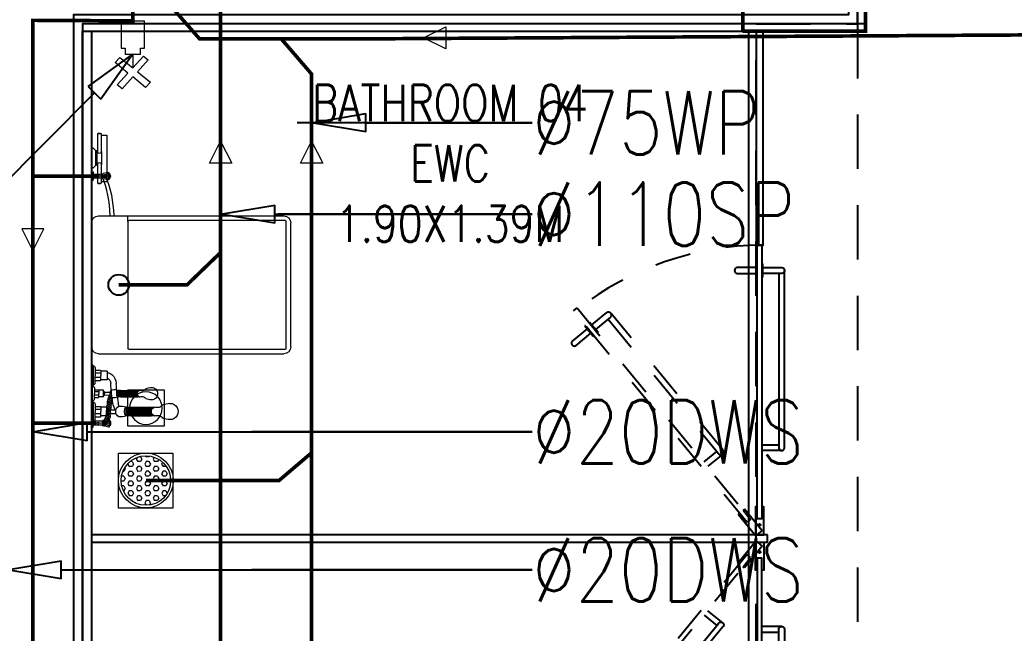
# Model space of a CAD drawing. Header units: metres. Extents: x 42 to 199, y -121 to 268.
# Drawn here: x 94.133 to 96.879, y 43.131 to 44.823 of the extents above; entities that cross this region are included whole.
import ezdxf
from ezdxf import colors
from ezdxf.entities.mleader import LeaderData, LeaderLine
from ezdxf.math import Vec2, Vec3

# ---------------------------------------------------------------- set-up
doc = ezdxf.new("R2010")
doc.units = ezdxf.units.M
doc.header["$LTSCALE"] = 0.3
for name, pattern in [('ACAD_ISO04W100', [30, 24, -3, 0, -3]), ('CONTINOUS', [0]), ('DASHED', [0.75, 0.5, -0.25]), ('HIDDEN', [0.375, 0.25, -0.125])]:
    doc.linetypes.add(name, pattern=pattern)
doc.layers.get('0').update_dxf_attribs({"color": 8})
for name, color, linetype in [('A-Anno-Area', 8, 'Continuous'), ('A-Cols', 8, 'Continuous'), ('A-ELEVATION 3', 8, 'Continuous'), ('A-ELEVATION 4', 8, 'Continuous'), ('A-flooring', 8, 'Continuous'), ('A-Glass', 8, 'Continuous'), ('A-Hidden-Above', 8, 'HIDDEN'), ('A-TEXT ARCHITECURAL', 8, 'Continuous'), ('A-Wall-Full', 8, 'Continuous'), ('A-Wall-Plst', 8, 'Continuous')]:
    doc.layers.add(name, color=color, linetype=linetype)
for name, color, linetype, lineweight in [('A-Plumbing Fixtures', 8, 'Continuous', 0), ('AGI-FT', 4, 'Continuous', 0), ('AGI-PHE-BV', 4, 'Continuous', 0), ('AGI-PHE-EQT', 5, 'Continuous', 0), ('AGI-PHE-SWP', 6, 'Continuous', 0), ('AGI-PHE-WP', 5, 'ACAD_ISO04W100', 0), ('AGI-PL-PLUMBING EQUPMENT', 4, 'Continuous', 0), ('DA HOUSE ARCH LAYOUT', 8, 'Continuous', 9), ('NEW', 7, 'Continuous', 0), ('PH304.3', 7, 'Continuous', 0), ('PHE - DWS', 3, 'DASHED', 0), ('PHE CLAMP', 7, 'Continuous', 0), ('PHE sanfix', 4, 'Continuous', 0)]:
    doc.layers.add(name, color=color, linetype=linetype, lineweight=lineweight)
doc.styles.add('ROMANS', font='romans.shx', dxfattribs={"width": 0.8, "height": 0.5})
doc.styles.add('T225', font='romans.shx', dxfattribs={"width": 0.8, "height": 0.25})

# ---------------------------------------------------------------- blocks, each defined once
blk = doc.blocks.new('zw$81B5-flat-1-flat-1-flat-1-flat-1-flat-1-flat-1-flat-1')
at = {"color": 4}
for p, q in [((-0.543, -0.0173), (-0.2005, -0.0173)), ((-0.5618, -0.5486), (-0.5618, -0.0361)), ((-0.5493, -0.4648), (-0.5493, -0.0323)), ((-0.5468, -0.0298), (-0.1968, -0.0298)), ((-0.1943, -0.0323), (-0.1943, -0.4648)), ((-0.1818, -0.0361), (-0.1818, -0.5486)), ((-0.7329, -0.459), (-0.7329, -0.4021)), ((-0.7327, -0.4595), (-0.7327, -0.4024)), ((-0.7322, -0.4604), (-0.7322, -0.403)), ((-0.7314, -0.4615), (-0.7314, -0.4038)), ((-0.7303, -0.4629), (-0.7303, -0.4048)), ((-0.7289, -0.4641), (-0.7289, -0.4057)), ((-0.7272, -0.4651), (-0.7272, -0.4066)), ((-0.7254, -0.4659), (-0.7254, -0.4072)), ((-0.7235, -0.4664), (-0.7235, -0.4077)), ((-0.7215, -0.4666), (-0.7215, -0.4078)), ((-0.7195, -0.4664), (-0.7195, -0.4077)), ((-0.7175, -0.466), (-0.7175, -0.4073)), ((-0.7156, -0.4652), (-0.7156, -0.4067)), ((-0.7139, -0.4642), (-0.7139, -0.4058)), ((-0.7125, -0.4629), (-0.7125, -0.4048)), ((-0.7113, -0.4615), (-0.7113, -0.4038)), ((-0.7103, -0.4601), (-0.7103, -0.4028)), ((-0.7098, -0.459), (-0.7098, -0.4021)), ((-0.7329, -0.4664), (-0.7329, -0.4722)), ((-0.7098, -0.4664), (-0.7098, -0.4722)), ((-0.1968, -0.4673), (-0.5468, -0.4673)), ((-0.1968, -0.4673), (-0.1818, -0.4673)), ((-0.7268, -0.5219), (-0.7268, -0.4997)), ((-0.7166, -0.5219), (-0.7166, -0.4999)), ((-0.7358, -0.5572), (-0.7358, -0.5426)), ((-0.7098, -0.5246), (-0.7336, -0.5246)), ((-0.7336, -0.5246), (-0.7336, -0.5415)), ((-0.7336, -0.5415), (-0.7217, -0.5415)), ((-0.7277, -0.5415), (-0.7277, -0.5572)), ((-0.7098, -0.5415), (-0.7217, -0.5415)), ((-0.7158, -0.5415), (-0.7158, -0.5572)), ((-0.7098, -0.5246), (-0.7098, -0.5415)), ((-0.7076, -0.5572), (-0.7076, -0.5426)), ((-0.6358, -0.5572), (-0.6358, -0.5426)), ((-0.6098, -0.5246), (-0.6336, -0.5246)), ((-0.6336, -0.5246), (-0.6336, -0.5415)), ((-0.6336, -0.5415), (-0.6217, -0.5415)), ((-0.6277, -0.5415), (-0.6277, -0.5572)), ((-0.6098, -0.5415), (-0.6217, -0.5415)), ((-0.6158, -0.5415), (-0.6158, -0.5572)), ((-0.6098, -0.5246), (-0.6098, -0.5415)), ((-0.6076, -0.5572), (-0.6076, -0.5426)), ((-0.091, -0.5509), (-0.091, -0.5409)), ((-0.0358, -0.5409), (-0.091, -0.5409)), ((0.0415, -0.5256), (-0.0866, -0.5255)), ((-0.0865, -0.5409), (-0.0865, -0.5255)), ((-0.0037, -0.5398), (-0.0397, -0.5398)), ((0.046, -0.5409), (-0.0077, -0.5409)), ((0.0415, -0.5256), (0.0005, -0.5256)), ((0.0415, -0.5409), (0.0415, -0.5255)), ((0.046, -0.5509), (0.046, -0.5409)), ((-0.7513, -0.5673), (-0.7513, -0.5646)), ((-0.7513, -0.5673), (-0.6923, -0.5673)), ((-0.6945, -0.5634), (-0.7491, -0.5634)), ((-0.7433, -0.5572), (-0.7218, -0.5572)), ((-0.7003, -0.5572), (-0.7218, -0.5572)), ((-0.6923, -0.5673), (-0.6923, -0.5646)), ((-0.6513, -0.5673), (-0.6513, -0.5646)), ((-0.6513, -0.5673), (-0.5923, -0.5673)), ((-0.5945, -0.5634), (-0.6491, -0.5634)), ((-0.6433, -0.5572), (-0.6218, -0.5572)), ((-0.6003, -0.5572), (-0.6218, -0.5572)), ((-0.5923, -0.5673), (-0.5923, -0.5646)), ((-0.2005, -0.5673), (-0.543, -0.5673)), ((-0.0358, -0.5509), (-0.091, -0.5509)), ((-0.0492, -0.5633), (-0.0492, -0.5673)), ((0.0058, -0.5673), (-0.0492, -0.5673)), ((0.0003, -0.5568), (-0.0437, -0.5568)), ((-0.0017, -0.5528), (-0.0417, -0.5528)), ((-0.0417, -0.5528), (-0.0417, -0.5568)), ((0.046, -0.5509), (-0.0077, -0.5509)), ((-0.0017, -0.5528), (-0.0017, -0.5568)), ((0.0058, -0.5633), (0.0058, -0.5673))]:
    blk.add_line(p, q, dxfattribs=at)
blk.add_lwpolyline([(-0.6618, -0.4673), (-0.6618, -0.3673), (-0.7618, -0.3673), (-0.7618, -0.4673)], close=True, dxfattribs=at)
for points in [[(-0.091, -0.5489), (-0.092, -0.5489), (-0.092, -0.5429), (-0.091, -0.5429)], [(0.046, -0.5489), (0.047, -0.5489), (0.047, -0.5429), (0.046, -0.5429)]]:
    blk.add_lwpolyline(points, dxfattribs=at)
blk.add_circle((-0.7118, -0.4173), 0.045, dxfattribs=at)
for centre, radius, start, end in [((-0.543, -0.0361), 0.0188, 90, 180), ((-0.2005, -0.0361), 0.0188, 0, 90), ((-0.5468, -0.0323), 0.0025, 90, 180), ((-0.1968, -0.0323), 0.0025, 0, 90), ((-0.7213, -0.3507), 0.0225, 359.1351, 180.8649), ((-0.7011, -0.352), 0.0427, 178.7483, 206.4876), ((-0.7414, -0.352), 0.0427, 333.5124, 1.2517), ((-0.7485, -0.3854), 0.017, 16.288, 57.3519), ((-0.7791, -0.3852), 0.0471, 348.3571, 5.6253), ((-0.6636, -0.3852), 0.0471, 174.3747, 191.6429), ((-0.6942, -0.3854), 0.017, 122.6481, 163.712), ((-0.7308, -0.3984), 0.0028, 137.3065, 222.6935), ((-0.7317, -0.3956), 0.0015, 143.1441, 216.8559), ((-0.7317, -0.4012), 0.0015, 143.1441, 216.8559), ((-0.7213, -0.3897), 0.0126, 203.4368, 336.5632), ((-0.7213, -0.3908), 0.0129, 206.3551, 333.6449), ((-0.7213, -0.3928), 0.0138, 213.1371, 326.8629), ((-0.7213, -0.3932), 0.0146, 217.5398, 322.4602), ((-0.711, -0.3956), 0.0015, 323.1441, 36.8559), ((-0.7118, -0.3984), 0.0028, 317.3065, 42.6935), ((-0.711, -0.4012), 0.0015, 323.1441, 36.8559), ((-0.7308, -0.4627), 0.0028, 137.3065, 222.6935), ((-0.7317, -0.4599), 0.0015, 143.1441, 216.8559), ((-0.7317, -0.4655), 0.0015, 143.1441, 216.8559), ((-0.7213, -0.454), 0.0126, 203.4368, 336.5632), ((-0.7213, -0.455), 0.0129, 206.3551, 333.6449), ((-0.7213, -0.457), 0.0138, 213.1371, 326.8629), ((-0.7213, -0.4575), 0.0146, 217.5398, 322.4602), ((-0.711, -0.4599), 0.0015, 323.1441, 36.8559), ((-0.7118, -0.4627), 0.0028, 317.3065, 42.6935), ((-0.711, -0.4655), 0.0015, 323.1441, 36.8559), ((-0.5468, -0.4648), 0.0025, 180, 270), ((-0.1968, -0.4648), 0.0025, 270, 0), ((-0.7056, -0.4862), 0.0307, 152.7727, 191.5996), ((-0.7213, -0.4839), 0.0167, 210.5106, 329.4894), ((-0.7213, -0.4589), 0.0176, 229.0147, 310.9853), ((-0.7369, -0.4862), 0.0307, 348.4004, 27.2273), ((-0.6949, -0.4669), 0.0268, 244.0824, 263.2266), ((-0.5028, 0.9912), 1.4974, 262.5073, 264.5933), ((-0.7217, -0.5305), 0.01, 35.7762, 144.2238), ((-0.6932, -0.4637), 0.0448, 238.5932, 263.7686), ((-0.6006, 0.1115), 0.6274, 261.0603, 266.0403), ((-0.6441, -0.5317), 0.0321, 39.6697, 89.6336), ((-0.6437, -0.5296), 0.0153, 19.0504, 90.6085), ((-0.6386, -0.5265), 0.0245, 4.3011, 38.585), ((-0.732, -0.5471), 0.00586, 105.9076, 129.9207), ((-0.7114, -0.5471), 0.00586, 50.0793, 74.0924), ((-0.632, -0.5471), 0.00586, 105.9076, 129.9207), ((-0.6114, -0.5471), 0.00586, 50.0793, 74.0924), ((-0.543, -0.5486), 0.0188, 180, 270), ((-0.2005, -0.5486), 0.0188, 270, 0), ((-0.0447, -0.5457), 0.00768, 39.5857, 50.1197), ((-0.0442, -0.5459), 0.00975, 329.1554, 30.8446), ((0.0007, -0.5459), 0.00975, 149.1554, 210.8446), ((0.0012, -0.5457), 0.00768, 129.8803, 141.0583), ((-0.7492, -0.5658), 0.00241, 88.0282, 152.0821), ((-0.7368, -0.5693), 0.0138, 118.3436, 154.2104), ((-0.7068, -0.5693), 0.0138, 25.7896, 61.6564), ((-0.6944, -0.5658), 0.00241, 27.9179, 91.9718), ((-0.6492, -0.5658), 0.00241, 88.0282, 152.0821), ((-0.6368, -0.5693), 0.0138, 118.3436, 154.2104), ((-0.6068, -0.5693), 0.0138, 25.7896, 61.6564), ((-0.5944, -0.5658), 0.00241, 27.9179, 91.9718), ((-0.0449, -0.564), 0.00443, 107.7746, 170.8611), ((-0.0475, -0.5562), 0.00383, 289.8198, 350.7712), ((-0.0447, -0.5457), 0.00768, 292.3879, 317.6995), ((0.0012, -0.5457), 0.00768, 222.3005, 247.6121), ((0.004, -0.5562), 0.00383, 189.2288, 250.1802), ((0.0014, -0.564), 0.00443, 9.1389, 72.2254)]:
    blk.add_arc(centre, radius, start, end, dxfattribs=at)
blk = doc.blocks.new('wfwfg-flat-3')
at = {"color": 0}
for p, q in [((-3486.1541, -600.8019), (-3486.1625, -600.8058)), ((-3486.1625, -600.8058), (-3486.1541, -600.8019)), ((-3486.1564, -600.8081), (-3486.1603, -600.7996)), ((-3486.1603, -600.7996), (-3486.1564, -600.8081))]:
    blk.add_line(p, q, dxfattribs=at)
blk.add_circle((-3486.1583, -600.8038), 0.00264, dxfattribs=at)
blk.add_circle((-3486.1583, -600.8038), 0.00264, dxfattribs=at)
at = {"layer": 'A-ELEVATION 4'}
for points in [[(-3485.9316, -601.4157), (-3486.1195, -601.0068, 1.093401), (-3486.1331, -601.0131), (-3485.9421, -601.4288)], [(-3486.0787, -600.9956), (-3486.1166, -601.013), (-3486.1195, -601.0068, 0.471424), (-3486.1304, -601.0028), (-3486.085, -600.982)], [(-3485.8731, -601.4053), (-3485.8276, -601.3844, 0.900722), (-3485.8339, -601.3708), (-3485.8793, -601.3917)], [(-3485.8874, -601.4119), (-3485.9328, -601.4328, -0.900722), (-3485.9391, -601.4191), (-3485.8936, -601.3982)]]:
    blk.add_lwpolyline(points, format="xyb", dxfattribs=at)
for points in [[(-3485.8815, -601.4198), (-3485.8833, -601.4207), (-3485.8977, -601.3894), (-3485.8959, -601.3886)], [(-3485.8708, -601.4149), (-3485.869, -601.4141), (-3485.8834, -601.3829), (-3485.8852, -601.3837)]]:
    blk.add_lwpolyline(points, dxfattribs=at)
at = {"layer": 'A-Glass'}
blk.add_lwpolyline([(-3486.1787, -600.785), (-3486.1484, -600.851), (-3486.1441, -600.849), (-3486.1571, -600.8207), (-3486.1462, -600.8157), (-3486.1332, -600.844), (-3486.1292, -600.8423), (-3486.1596, -600.7762), (-3486.1787, -600.785)], dxfattribs=at)
blk.add_lwpolyline([(-3485.8613, -601.4644), (-3486.1571, -600.8207), (-3486.1462, -600.8157), (-3485.8504, -601.4594)], close=True, dxfattribs=at)
at = {"layer": 'A-Hidden-Above'}
for points in [[(-3486.1708, -600.7927), (-3486.1054, -600.8245), (-3486.1034, -600.8203), (-3486.1313, -600.8067), (-3486.1262, -600.7961), (-3486.0982, -600.8097), (-3486.0961, -600.8056), (-3486.1615, -600.7738), (-3486.1707, -600.7927)], [(-3485.5383, -601.0952), (-3485.5392, -601.097), (-3485.5701, -601.0819), (-3485.5692, -601.0801)], [(-3485.5331, -601.0846), (-3485.5323, -601.0828), (-3485.5632, -601.0678), (-3485.5641, -601.0695)]]:
    blk.add_lwpolyline(points, dxfattribs=at)
blk.add_lwpolyline([(-3485.4943, -601.1166), (-3486.1313, -600.8067), (-3486.1262, -600.7961), (-3485.4892, -601.106)], close=True, dxfattribs=at)
for points in [[(-3485.9599, -600.8923), (-3485.9781, -600.9299), (-3485.9843, -600.9269, 0.471424), (-3485.9953, -600.9307), (-3485.9734, -600.8858)], [(-3485.5796, -601.1237), (-3485.9843, -600.9269, 1.093401), (-3485.9909, -600.9403), (-3485.5794, -601.1405)], [(-3485.541, -601.0785), (-3485.5191, -601.0336, 0.900722), (-3485.5326, -601.027), (-3485.5545, -601.072)], [(-3485.5479, -601.0927), (-3485.5697, -601.1377, -0.900722), (-3485.5832, -601.1311), (-3485.5614, -601.0862)]]:
    blk.add_lwpolyline(points, format="xyb", dxfattribs=at)
at = {"layer": 'A-Hidden-Above', "ltscale": 0.5, "transparency": 33554559}
blk.add_arc((-3486.2007, -600.7459), 0.7946, 295.2832, 332.3168, dxfattribs=at)
blk = doc.blocks.new('BEAM LAYOUTS AND DEPTS AS PER SITE')
at = {"layer": 'A-Hidden-Above', "color": 8, "ltscale": 2}
blk.add_lwpolyline([(96.1662, 44.812), (96.4462, 44.812), (96.4462, 42.562), (96.1662, 42.562)], close=True, dxfattribs=at)
blk = doc.blocks.new('DA HOUSE ARCH LAYOUT')
at = {"color": 8, "transparency": 33554687}
blk.add_wipeout([(-11.75, 107.63), (-11.75, 78.6832), (-4.6699, 77.9793), (-4.6699, 87.3699), (20.9401, 87.3699), (20.94, 97.27), (30.1376, 97.27), (30.1376, 95.8004), (30.1509, 95.6202), (30.2068, 95.3936), (30.2908, 95.2058), (30.4267, 95.0082), (30.5877, 94.8493), (30.7469, 94.7385), (30.9156, 94.6565), (31.1167, 94.5963), (31.3676, 94.5704), (31.6721, 94.6087), (31.9475, 94.7157), (32.1814, 94.8781), (32.441, 95.1999), (32.4934, 95.3049), (32.5584, 95.4923), (32.5869, 95.6387), (32.5967, 95.8477), (32.5782, 96.0181), (32.5404, 96.1711), (32.4781, 96.3293), (32.428, 96.4237), (32.3565, 96.5318), (32.2288, 96.6615), (32.1161, 96.7764), (31.9914, 96.8605), (31.8786, 96.9192), (31.3843, 97.0303), (31.3843, 97.1695), (32.0248, 97.1695), (32.0248, 106.3305), (12.6625, 106.33), (12.6624, 107.63)], dxfattribs=at).dxf.layer = 'A-ELEVATION 3'
at = {"layer": 'A-ELEVATION 3', "color": 8, "ltscale": 0.25}
blk.add_line((-1, 103.21), (-1, 105.42), dxfattribs=at)
at = {"layer": 'A-flooring', "color": 8}
for points in [[(-0.7, 106.19), (-0.68, 106.19), (-0.68, 105.44), (-0.7, 105.44)], [(-0.68, 105.44), (-2.84, 105.44), (-2.84, 105.42), (-0.68, 105.42)]]:
    blk.add_lwpolyline(points, close=True, dxfattribs=at)
at = {"layer": 'A-Glass', "color": 8}
for points in [[(-0.9802, 104.83), (-0.9603, 104.83), (-0.9603, 105.42), (-0.9802, 105.42)], [(-0.9488, 104.03), (-2.815, 104.0301), (-2.815, 104.0101), (-0.9488, 104.01)]]:
    blk.add_lwpolyline(points, close=True, dxfattribs=at)
at = {"layer": 'A-Plumbing Fixtures', "color": 8, "lineweight": 0, "xscale": -1, "rotation": 270}
blk.add_blockref('zw$81B5-flat-1-flat-1-flat-1-flat-1-flat-1-flat-1-flat-1', (-2.2476, 105.0918), dxfattribs=at)
at = {"layer": 'A-Plumbing Fixtures', "color": 8, "yscale": 1.066818829865207, "zscale": 1.066818829865207}
for p, xscale, rotation in [((-3647.8941, 1074.8619), 1.066818829865207, 155.3153570183682), ((-3647.8941, -866.8218), -1.066818829865207, 24.6846429816317)]:
    blk.add_blockref('wfwfg-flat-3', p, dxfattribs=dict(at, xscale=xscale, rotation=rotation))
at = {"layer": 'A-TEXT ARCHITECURAL', "color": 8, "insert": (-2.8338, 105.2718, -14.0561), "char_height": 0.1, "width": 2.017239, "attachment_point": 1, "style": 'ROMANS'}
blk.add_mtext('\\pxqc;BATHROOM 04\\PEWC\\P1.90X1.39M', dxfattribs=at)
at = {"layer": 'A-flooring', "color": 8}
blk.add_lwpolyline([(-2.84, 105.42), (-2.815, 105.42), (-2.815, 102.49), (-2.84, 102.49)], close=True, dxfattribs=at)
at = {"layer": 'A-Wall-Full', "color": 8, "transparency": 33554687}
blk.add_lwpolyline([(-3.395, 106.3051), (-2.865, 106.3051), (-2.865, 105.695), (-0.955, 105.695), (-0.955, 106.3051), (-0.725, 106.305), (-0.7249, 105.465), (-2.865, 105.465), (-2.865, 105.065), (-2.865, 102.465), (-2.56, 102.465), (-2.56, 102.34), (-2.02, 102.34), (-2.02, 102.465), (-0.955, 102.465), (-0.955, 103.165), (-0.725, 103.165), (-0.725, 102.465), (1.555, 102.465)], dxfattribs=at)
at = {"layer": 'A-Wall-Plst', "color": 8}
blk.add_lwpolyline([(-3.42, 106.3301), (-2.84, 106.3301), (-2.84, 105.72), (-0.98, 105.72), (-0.98, 106.3301), (-0.7, 106.3301), (-0.6999, 105.44), (-2.84, 105.44), (-2.84, 102.49), (-0.98, 102.49), (-0.98, 103.19), (-0.7, 103.19), (-0.7, 102.49), (1.53, 102.49)], dxfattribs=at)
at = {"layer": 'A-Cols', "color": 8}
blk.add_blockref('BEAM LAYOUTS AND DEPTS AS PER SITE', (-97.1462, 60.628), dxfattribs=at)
blk = doc.blocks.new('CARE-FTLOOR TRAP')
at = {"layer": 'PHE sanfix', "ltscale": 0.025}
h = blk.add_hatch(dxfattribs=at)
h.set_pattern_fill('HEX', color=256, scale=94.707521, angle=179.1253, style=0)
h.set_pattern_definition([(179.1253, (3474.058, -9141.882), (-0.313026, -20.50239), [11.83844, -23.67688]), (299.1253, (3474.058, -9141.882), (17.912104, 9.980107), [11.83844, -23.67688]), (239.1253, (3462.221, -9141.7), (17.599078, -10.522284), [11.83844, -23.67688])])
h.paths.add_polyline_path([(-104.2, 1.6, 1), (104.2, -1.6, 1)])
for p, q in [((-116.5, -114.7), (-112.8, 117.4)), ((-112.8, 117.4), (115.8, 113.7)), ((115.8, 113.7), (112.1, -118.3)), ((112.1, -118.3), (-116.5, -114.7))]:
    blk.add_line(p, q, dxfattribs=at)
for radius in [115.5, 104.2]:
    blk.add_circle((0, 0), radius, dxfattribs=at)
blk = doc.blocks.new('jglgjlg')
at = {"layer": 'PH304.3', "ltscale": 5}
h = blk.add_hatch(dxfattribs=at)
h.set_pattern_fill('ANSI37', color=3, scale=50)
h.set_pattern_definition([(45, (0, 0), (-4.419417382, 4.419417382), []), (135, (0, 0), (-4.419417382, -4.419417382), [])])
h.paths.add_polyline_path([(2666871.8, -141076.5, -0.079631), (2666855.2, -141083.1, 0.021733), (2666801, -141089.2, 0.110292), (2666782.5, -141095.5), (2666782.5, -141097.5, -0.190357), (2666792.2, -141105, -0.01216), (2666792.5, -141106.5, -0.083727), (2666801, -141104, -0.009102), (2666855.2, -141097.9, 0.076871), (2666871.8, -141093.6)])
h.paths.add_polyline_path([(2666879.4, -141071.1, -0.04111), (2666871.8, -141076.5), (2666871.8, -141093.6, 0.07569), (2666886.1, -141084.6), (2666886.1, -141081.8, -0.54993)])
h.paths.add_polyline_path([(2666890.6, -141080.3, -0.161983), (2666886.1, -141081.8), (2666886.1, -141084.6, 0.02775)])
h.paths.add_polyline_path([(2666893.6, -141074.3, 1), (2666878.6, -141074.3, 0.617638), (2666890.6, -141080.3, 0.01361), (2666892.7, -141078, 0.130251)])
at = {"layer": 'AGI-PL-PLUMBING EQUPMENT'}
for p, q in [((2666747.8, -141030.1, 0), (2666806.8, -141029.4, 0)), ((2666747.8, -141030.1, 0), (2666747.8, -141032.8, 0)), ((2666804.7, -141033.4, 0), (2666750.1, -141034, 0)), ((2666755.9, -141040.1, 0), (2666777.4, -141039.9, 0)), ((2666763.5, -141040, 0), (2666763.6, -141054.6, 0)), ((2666771.7, -141055.7, 0), (2666771.6, -141039.9, 0)), ((2666799, -141039.6, 0), (2666777.4, -141039.9, 0)), ((2666783.6, -141055.5, 0), (2666783.5, -141039.8, 0)), ((2666791.6, -141039.7, 0), (2666791.7, -141054.3, 0)), ((2666806.8, -141029.4, 0), (2666806.9, -141032.1, 0)), ((2666765.8, -141055.7, 0), (2666777.7, -141055.6, 0)), ((2666766, -141072.6, 0), (2666765.8, -141055.7, 0)), ((2666789.8, -141072.3, 0), (2666766, -141072.6, 0)), ((2666772.8, -141075.3, 0), (2666773, -141097.5, 0)), ((2666789.6, -141055.5, 0), (2666777.7, -141055.6, 0)), ((2666783.1, -141075.1, 0), (2666783.3, -141097.1, 0)), ((2666789.8, -141072.3, 0), (2666789.6, -141055.5, 0)), ((2666767.4, -141130.8, 0), (2666767.3, -141125, 0)), ((2666767.5, -141138.2, 0), (2666768.1, -141195.1, 0)), ((2666767.7, -141137.7, 0), (2666768.4, -141194.8, 0)), ((2666768.2, -141136.8, 0), (2666768.8, -141194.2, 0)), ((2666768.9, -141135.7, 0), (2666769.6, -141193.4, 0)), ((2666770, -141134.3, 0), (2666770.7, -141192.4, 0)), ((2666771.4, -141133.1, 0), (2666772.1, -141191.4, 0)), ((2666773, -141132, 0), (2666773.7, -141190.5, 0)), ((2666774.8, -141131.2, 0), (2666775.5, -141189.9, 0)), ((2666776.8, -141130.7, 0), (2666777.5, -141189.4, 0)), ((2666778.8, -141130.5, 0), (2666779.5, -141189.2, 0)), ((2666780.8, -141130.6, 0), (2666781.5, -141189.3, 0)), ((2666782.8, -141131.1, 0), (2666783.5, -141189.7, 0)), ((2666784.7, -141131.8, 0), (2666785.3, -141190.3, 0)), ((2666786.4, -141132.8, 0), (2666787, -141191.2, 0)), ((2666787.8, -141134, 0), (2666788.5, -141192.1, 0)), ((2666789.1, -141135.4, 0), (2666789.7, -141193.2, 0)), ((2666790, -141136.8, 0), (2666790.7, -141194.1, 0)), ((2666790.5, -141130.6, 0), (2666790.4, -141124.8, 0)), ((2666790.6, -141138, 0), (2666791.2, -141194.8, 0))]:
    blk.add_line(p, q, dxfattribs=at)
for centre, radius, start, end in [((2666749.9, -141031.6, 0), 2.41, 208.5861, 272.64), ((2666762.3, -141027.9, 0), 13.8, 206.4578, 242.3246), ((2666792.3, -141027.6, 0), 13.8, 299.0118, 334.8785), ((2666804.7, -141031, 0), 2.41, 268.6964, 332.7503), ((2666767.3, -141050.1, 0), 5.86, 230.7475, 254.7606), ((2666777.8, -141066.6, 0), 10, 216.4444, 324.892), ((2666787.9, -141049.8, 0), 5.86, 286.5758, 310.5889), ((2666794.4, -141110.7, 0), 30.7, 169.0686, 207.8955), ((2666778.8, -141113.2, 0), 16.7, 31.1788, 150.1576), ((2666779, -141138.2, 0), 17.6, 49.6829, 131.6535), ((2666763.1, -141111, 0), 30.7, 333.4409, 12.2678), ((2666769.5, -141134.5, 0), 2.8, 137.9746, 223.3617), ((2666768.6, -141131.7, 0), 1.5, 143.8123, 217.5241), ((2666768.6, -141137.3, 0), 1.5, 143.8123, 217.5241), ((2666779, -141139.6, 0), 14.6, 38.208, 143.1284), ((2666779, -141140, 0), 13.8, 33.8053, 147.5311), ((2666779.1, -141142, 0), 12.9, 27.0233, 154.3131), ((2666779.1, -141143.1, 0), 12.6, 24.105, 157.2314), ((2666789.3, -141131.5, 0), 1.5, 323.8123, 37.5241), ((2666788.5, -141134.3, 0), 2.8, 317.9746, 43.3617), ((2666789.4, -141137.1, 0), 1.5, 323.8123, 37.5241), ((2666779.8, -141203.8, 0), 14.6, 38.208, 143.1284), ((2666779.8, -141204.3, 0), 13.8, 33.8053, 147.5311), ((2666779.8, -141206.3, 0), 12.9, 27.0233, 154.3131), ((2666779.8, -141207.3, 0), 12.6, 24.105, 157.2314), ((2666800.5, -141244.8, 0), 42.7, 154.1805, 181.9199), ((2666752.7, -141212, 0), 17, 303.3163, 344.3802), ((2666770.2, -141198.7, 0), 2.8, 137.9746, 223.3617), ((2666769.3, -141195.9, 0), 1.5, 143.8123, 217.5241), ((2666769.4, -141201.5, 0), 1.5, 143.8123, 217.5241), ((2666722.1, -141212.5, 0), 47.1, 355.0429, 12.3111), ((2666837.6, -141211.2, 0), 47.1, 169.0252, 186.2934), ((2666807, -141211.4, 0), 17, 196.9561, 238.0201), ((2666790.1, -141195.7, 0), 1.5, 323.8123, 37.5241), ((2666789.2, -141198.5, 0), 2.8, 317.9746, 43.3617), ((2666790.1, -141201.3, 0), 1.5, 323.8123, 37.5241), ((2666760.2, -141245.3, 0), 42.7, 359.4165, 27.1558), ((2666780.3, -141246.3, 0), 22.5, 179.8033, 1.5331)]:
    blk.add_arc(centre, radius, start, end, dxfattribs=at)
at = {"layer": 'PH304.3', "color": 3, "ltscale": 5}
for centre, radius, start, end in [((2666906.4, -141707.2, 0), 627.4, 94.6279, 99.6079), ((2666842.9, -141026.8, 0), 56.5, 283.1883, 310.8163), ((2666849.7, -141040.8, 0), 56.1, 276.4135, 320.7877), ((2666886.6, -141072.7, 0), 7.5, 155.4373, 19.9469), ((2666807.1, -141133.1, 0), 44.8, 96.8996, 122.075), ((2666805.3, -141129.9, 0), 26.8, 97.4416, 116.5858), ((2667014.4, -142585.6, 0), 1497.4, 96.0749, 98.1609)]:
    blk.add_arc(centre, radius, start, end, dxfattribs=at)
blk = doc.blocks.new('JRKGRG')
at = {"layer": 'AGI-PL-PLUMBING EQUPMENT', "color": 4, "linetype": 'Continuous', "lineweight": 0, "ltscale": 50}
for p, q in [((2755326.9, -167815.4, 0), (2755326.9, -167846.9, 0)), ((2755331, -167815.4, 0), (2755326.9, -167815.4, 0)), ((2755331, -167815.4, 0), (2755331, -167846.9, 0)), ((2755388, -167816.7, 0), (2755367.6, -167821, 0)), ((2755390.3, -167818.5, 0), (2755390.3, -167843.8, 0)), ((2755331, -167846.9, 0), (2755326.9, -167846.9, 0)), ((2755343.4, -167824.1, 0), (2755331, -167824.1, 0)), ((2755344.9, -167831.2, 0), (2755331, -167831.2, 0)), ((2755366.1, -167838.2, 0), (2755331, -167838.2, 0)), ((2755366.1, -167824.1, 0), (2755343.4, -167824.1, 0)), ((2755366.1, -167831.2, 0), (2755352.2, -167831.2, 0)), ((2755366.1, -167822.8, 0), (2755366.1, -167839.5, 0)), ((2755388, -167845.6, 0), (2755367.6, -167841.3, 0))]:
    blk.add_line(p, q, dxfattribs=at)
at = {"layer": 'AGI-PL-PLUMBING EQUPMENT', "color": 4, "linetype": 'Continuous', "lineweight": 0}
for p, q in [((2755326.9, -167826.3, 0), (2755326.1, -167826.3, 0)), ((2755326.9, -167836.1, 0), (2755326.1, -167836.1, 0))]:
    blk.add_line(p, q, dxfattribs=at)
at = {"layer": 'AGI-PL-PLUMBING EQUPMENT', "color": 4, "linetype": 'Continuous', "lineweight": 0, "ltscale": 0.3}
blk.add_line((2755326.9, -167831.2, 0), (2755326.1, -167831.2, 0), dxfattribs=at)
at = {"layer": 'AGI-PL-PLUMBING EQUPMENT', "color": 4, "linetype": 'Continuous', "lineweight": 0, "ltscale": 50, "elevation": 0}
for points in [[(2755390.3, -167821.3), (2755366.1, -167827.6)], [(2755390.3, -167827.1), (2755366.1, -167829.4)], [(2755390.3, -167835.3), (2755366.1, -167832.5)], [(2755390.3, -167841), (2755366.1, -167834.4)]]:
    blk.add_lwpolyline(points, dxfattribs=at)
for points in [[(2755390.3, -167841, 0.372706), (2755390.3, -167821.3)], [(2755390.3, -167835.3, 0.176556), (2755390.3, -167827)]]:
    blk.add_lwpolyline(points, format="xyb", dxfattribs=at)
at = {"layer": 'AGI-PL-PLUMBING EQUPMENT', "color": 4, "linetype": 'Continuous', "lineweight": 0, "ltscale": 50}
blk.add_circle((2755348.5, -167831.2, 0), 3.67, dxfattribs=at)
for centre, radius, start, end in [((2755368, -167822.8, 0), 1.86, 101.8986, 180), ((2755388.4, -167818.5, 0), 1.86, 0, 101.8986), ((2755378.9, -167831.2, 0), 17, 311.8802, 48.1198), ((2755368, -167839.5, 0), 1.86, 180, 258.1014), ((2755388.4, -167843.8, 0), 1.86, 258.1014, 0)]:
    blk.add_arc(centre, radius, start, end, dxfattribs=at)
blk = doc.blocks.new('zw$BB52')
at = {"layer": 'PH304.3', "color": 30, "ltscale": 5}
for centre, radius, start, end in [((336.9, 160), 420.2, 181.3599, 202.3772), ((340.5, 157.8), 408.9, 181.093, 202.7011)]:
    blk.add_arc(centre, radius, start, end, dxfattribs=at)
at = {"layer": 'NEW', "color": 32, "true_color": 0xcd6928, "xscale": -1}
blk.add_blockref('JRKGRG', (2755326.9, 167831.2, 0), dxfattribs=at)
blk = doc.blocks.new('direction')
at = {"color": 0}
blk.add_lwpolyline([(-1.22, 2.45), (0, 0), (1.22, 2.45), (-1.22, 2.45)], dxfattribs=at)
blk = doc.blocks.new('BV')
at = {"layer": 'AGI-PHE-BV'}
for p, q in [((4734.477, -2917.555), (4734.477, -2919.08)), ((4734.477, -2917.555), (4735.776, -2917.555)), ((4735.776, -2919.08), (4735.776, -2917.555)), ((4734.144, -2919.886), (4734.411, -2919.593)), ((4734.411, -2919.593), (4735.126, -2920.176)), ((4734.477, -2919.08), (4734.701, -2919.08)), ((4734.701, -2919.08), (4734.701, -2919.418)), ((4734.701, -2919.418), (4735.552, -2919.418)), ((4735.126, -2919.418), (4735.126, -2920.176)), ((4735.126, -2920.176), (4735.725, -2919.52)), ((4735.552, -2919.418), (4735.552, -2919.08)), ((4735.552, -2919.08), (4735.776, -2919.08)), ((4735.725, -2919.52), (4735.992, -2919.737)), ((4734.859, -2920.469), (4734.144, -2919.886)), ((4735.992, -2919.737), (4735.393, -2920.394)), ((4734.261, -2921.126), (4734.859, -2920.469)), ((4735.126, -2920.687), (4734.528, -2921.343)), ((4735.842, -2921.27), (4735.126, -2920.687)), ((4735.393, -2920.394), (4736.109, -2920.977)), ((4734.528, -2921.343), (4734.261, -2921.126)), ((4736.109, -2920.977), (4735.842, -2921.27))]:
    blk.add_line(p, q, dxfattribs=at)
blk = doc.blocks.new('_ClosedBlank')
at = {"color": 0, "linetype": 'ByBlock', "lineweight": -2}
for p, q in [((-1, 0.167), (0, 0)), ((-1, 0.167), (-1, -0.167)), ((0, 0), (-1, -0.167))]:
    blk.add_line(p, q, dxfattribs=at)

msp = doc.modelspace()

# ---------------------------------------------------------------- block references
at = {"layer": 'DA HOUSE ARCH LAYOUT'}
msp.add_blockref('DA HOUSE ARCH LAYOUT', (97.1462, -60.628), dxfattribs=at)

# ---------------------------------------------------------------- next in the draw order: linework, layer by layer
at = {"layer": 'A-Anno-Area', "color": 6, "linetype": 'ByBlock', "ltscale": 0.25}
msp.add_circle((94.4062, 44.092), 0.0286, dxfattribs=at)
at = {"layer": 'AGI-PHE-SWP', "linetype": 'ByBlock', "ltscale": 0.25, "elevation": -0.05}
msp.add_lwpolyline([(91.3837, 41.912, 0.01, 0.01, 0), (91.3837, 42.306, 0.01, 0.01, 0), (91.4746, 42.3953, 0.01, 0.01, 0), (94.594, 42.3953, 0.01, 0.01, 0), (94.6876, 42.4604, 0.01, 0.01, 0), (94.6876, 45.2234, 0, 0, 0)], format="xyseb", dxfattribs=at)
at = {"layer": 'AGI-PHE-SWP', "linetype": 'ByBlock', "ltscale": 0.25, "const_width": 0.01}
msp.add_lwpolyline([(94.4062, 44.092), (94.5948, 44.092), (94.6885, 44.1823)], dxfattribs=at)
at = {"layer": 'AGI-PHE-WP', "linetype": 'ByBlock', "ltscale": 0.25, "const_width": 0.01, "elevation": -0.05}
for points in [[(97.5411, 45.2758), (97.5432, 44.8719), (97.482, 44.7852), (95.0808, 44.7709), (94.6295, 44.7709), (94.5553, 44.8554), (94.5553, 45.1958)], [(94.406, 41.982), (94.8489, 41.982), (94.9389, 42.0587), (94.9389, 44.6737), (94.8551, 44.7709)]]:
    msp.add_lwpolyline(points, dxfattribs=at)
at = {"layer": 'AGI-PHE-WP', "linetype": 'ByBlock', "ltscale": 0.25, "const_width": 0.01}
msp.add_lwpolyline([(94.4812, 43.552), (94.8489, 43.552), (94.9389, 43.6287)], dxfattribs=at)
at = {"layer": 'PHE - DWS', "linetype": 'ByBlock', "ltscale": 0.25, "const_width": 0.01, "elevation": -0.05}
for points in [[(96.1295, 44.792), (96.1295, 45.4694), (95.097, 45.4694), (95.097, 45.0077), (94.445, 45.0077)], [(97.6911, 45.4157), (97.6911, 45.4694), (96.4686, 45.4694), (96.4686, 44.792), (96.1295, 44.792)], [(94.445, 45.1647), (94.445, 44.8206), (94.1691, 44.8221), (94.1691, 41.6674), (95.1179, 41.6667)], [(94.3431, 43.7102), (94.1691, 43.7102)]]:
    msp.add_lwpolyline(points, dxfattribs=at)
at = {"layer": 'PHE - DWS', "linetype": 'ByBlock', "ltscale": 0.25, "const_width": 0.01}
msp.add_lwpolyline([(94.3524, 44.392), (94.1699, 44.392)], dxfattribs=at)

# ---------------------------------------------------------------- next in the draw order: block references
at = {"layer": 'AGI-FT', "xscale": 0.0006560697574302621, "yscale": 0.0006560697574302621, "zscale": 0.0006560697574302621, "rotation": 0.9198599458406358}
msp.add_blockref('CARE-FTLOOR TRAP', (94.4812, 43.552), dxfattribs=at)
at = {"layer": 'AGI-PHE-BV', "xscale": 0.04946146391406821, "yscale": 0.04946146391406821, "zscale": 0.04946146391406821}
msp.add_blockref('BV', (-139.7613, 189.1272, -0.05), dxfattribs=at)
at = {"layer": 'AGI-PHE-EQT', "color": 241, "linetype": 'CONTINOUS', "lineweight": 50, "true_color": 0xf7abae}
for name, p, xscale, yscale, zscale, rotation in [('zw$BB52', (94.3337, 44.392), 0.0007157023764213313, 0.0007157023764213313, 0.0007157023764213313, 180), ('jglgjlg', (-36.9941, 2077.1177), -0.000762987926006805, 0.000762987926006805, 0.000762987926006805, 90.66819132248088)]:
    msp.add_blockref(name, p, dxfattribs=dict(at, xscale=xscale, yscale=yscale, zscale=zscale, rotation=rotation))
at = {"layer": 'AGI-PHE-EQT', "color": 241, "linetype": 'CONTINOUS', "lineweight": 50, "true_color": 0xf7abae, "xscale": 0.0007629879260068051, "yscale": 0.0007629879260068051, "zscale": 0.0007629879260068051}
msp.add_blockref('JRKGRG', (-2007.9493, 171.7634, 0), dxfattribs=at)
at = {"layer": 'PHE CLAMP', "xscale": -0.02499999999999996, "yscale": 0.02499999999999996, "zscale": 0.02499999999999996}
for p, rotation in [((95.248, 44.7739, -0.05), 270), ((94.6876, 44.4887, -0.05), 180), ((94.9389, 44.4887, -0.05), 180)]:
    msp.add_blockref('direction', p, dxfattribs=dict(at, rotation=rotation))
at = {"layer": 'PHE CLAMP', "xscale": 0.02499999999999996, "yscale": 0.02499999999999996, "zscale": 0.02499999999999996}
msp.add_blockref('direction', (94.1691, 44.1857, -0.05), dxfattribs=at)

# ---------------------------------------------------------------- next in the draw order: leaders
at = {"layer": 'AGI-PHE-BV'}
ml = msp.add_multileader_mtext('Standard', dxfattribs=at)
ml.set_content('%%C25CSC', color=1, style='T225')
ml.set_leader_properties()
ml.set_arrow_properties(name='CLOSEDBLANK')
ml.build(insert=Vec2(0, 0))
ml.multileader.update_dxf_attribs({"text_right_attachment_type": 6, "text_top_attachment_type": 0, "text_bottom_attachment_type": 0, "dogleg_length": 0.36, "arrow_head_size": 0.15})
ctx = ml.context
ctx.base_point, ctx.char_height, ctx.arrow_head_size, ctx.landing_gap_size, ctx.plane_origin, ctx.plane_x_axis, ctx.plane_y_axis = Vec3(92.6279, 43.9215, -0.05), 0.175, 0.15, 0, Vec3(2395.5538, 77.8417, -0.05), Vec3(0.999963, -0.008611), Vec3(0.008611, 0.999963)
ctx.right_attachment, ctx.text_align_type = 6, 2
notes = []
notes.append((ctx, [(0, (1, 1, 0), (93.5133, 43.7914, -0.05), (-0.999963, 0.008611), 0.1198, [(0, [(94.445, 44.7285, -0.05)], 256, [])])]))
ctx.mtext.insert, ctx.mtext.text_direction, ctx.mtext.rotation, ctx.mtext.alignment, ctx.mtext.flow_direction = Vec3(93.3953, 44.0024, -0.05), Vec3(0.999963, -0.008611), 6.274574, 3, 5
at = {"layer": 'AGI-PHE-SWP', "linetype": 'ByBlock', "ltscale": 0.25}
ml = msp.add_multileader_mtext('Standard', dxfattribs=at)
ml.set_content('%%C110SP', color=1, style='T225')
ml.set_leader_properties()
ml.set_arrow_properties(name='CLOSEDBLANK')
ml.build(insert=Vec2(0, 0))
ml.multileader.update_dxf_attribs({"text_right_attachment_type": 6, "text_top_attachment_type": 0, "text_bottom_attachment_type": 0, "dogleg_length": 0.36, "arrow_head_size": 0.15})
ctx = ml.context
ctx.base_point, ctx.char_height, ctx.arrow_head_size, ctx.landing_gap_size, ctx.plane_origin = Vec3(95.548, 44.2872, -0.05), 0.175, 0.15, 0, Vec3(2399.8387, 98.3318, -0.05)
ctx.right_attachment = 6
notes.append((ctx, [(1, (1, 1, 0), (95.4875, 44.2872, -0.05), (1, 0), 0.0605, [(0, [(94.6876, 44.2872, -0.05)], 256, [])])]))
ctx.mtext.insert, ctx.mtext.flow_direction = Vec3(95.548, 44.3747, -0.05), 5
at = {"layer": 'AGI-PHE-WP', "linetype": 'ByBlock', "ltscale": 0.25}
ml = msp.add_multileader_mtext('Standard', dxfattribs=at)
ml.set_content('%%C75WP', color=1, style='T225')
ml.set_leader_properties()
ml.set_arrow_properties(name='CLOSEDBLANK')
ml.build(insert=Vec2(0, 0))
ml.multileader.update_dxf_attribs({"text_right_attachment_type": 6, "text_top_attachment_type": 0, "text_bottom_attachment_type": 0, "dogleg_length": 0.36, "arrow_head_size": 0.15})
ctx = ml.context
ctx.base_point, ctx.char_height, ctx.arrow_head_size, ctx.landing_gap_size, ctx.plane_origin = Vec3(95.548, 44.5395, -0.05), 0.175, 0.15, 0, Vec3(2399.8387, 98.5841, -0.05)
ctx.right_attachment = 6
notes.append((ctx, [(1, (1, 1, 0), (95.4875, 44.5395, -0.05), (1, 0), 0.0605, [(0, [(94.9389, 44.5395, -0.05)], 256, [])])]))
ctx.mtext.insert, ctx.mtext.flow_direction = Vec3(95.548, 44.627, -0.05), 5
at = {"layer": 'PHE - DWS', "linetype": 'ByBlock', "ltscale": 0.25}
ml = msp.add_multileader_mtext('Standard', dxfattribs=at)
ml.set_content('%%C20DWS', color=1, style='T225')
ml.set_leader_properties()
ml.set_arrow_properties(name='CLOSEDBLANK')
ml.build(insert=Vec2(0, 0))
ml.multileader.update_dxf_attribs({"text_right_attachment_type": 6, "text_top_attachment_type": 0, "text_bottom_attachment_type": 0, "dogleg_length": 0.36, "arrow_head_size": 0.15})
ctx = ml.context
ctx.base_point, ctx.char_height, ctx.arrow_head_size, ctx.landing_gap_size, ctx.plane_origin = Vec3(95.548, 43.6867, -0.05), 0.175, 0.15, 0, Vec3(2399.8387, 97.7313, -0.05)
ctx.right_attachment = 6
notes.append((ctx, [(1, (1, 1, 0), (95.4875, 43.6867, -0.05), (1, 0), 0.0605, [(0, [(94.1691, 43.6867, -0.05)], 256, [])])]))
ctx.mtext.insert, ctx.mtext.flow_direction = Vec3(95.548, 43.7742, -0.05), 5
ml = msp.add_multileader_mtext('Standard', dxfattribs=at)
ml.set_content('%%C20DWS', color=1, style='T225')
ml.set_leader_properties()
ml.set_arrow_properties(name='CLOSEDBLANK')
ml.build(insert=Vec2(0, 0))
ml.multileader.update_dxf_attribs({"text_right_attachment_type": 6, "text_top_attachment_type": 0, "text_bottom_attachment_type": 0, "dogleg_length": 0.36, "arrow_head_size": 0.15})
ctx = ml.context
ctx.base_point, ctx.char_height, ctx.arrow_head_size, ctx.landing_gap_size, ctx.plane_origin = Vec3(95.548, 43.3054, -0.05), 0.175, 0.15, 0, Vec3(2399.8387, 97.35, -0.05)
ctx.right_attachment = 6
notes.append((ctx, [(1, (1, 1, 0), (95.4875, 43.3054, -0.05), (1, 0), 0.0605, [(0, [(94.0975, 43.3054, -0.05)], 256, [])])]))
ctx.mtext.insert, ctx.mtext.flow_direction = Vec3(95.548, 43.3929, -0.05), 5
for ctx, leaders in notes:
    for number, flags, end, landing, length, lines in leaders:
        leader = LeaderData()
        leader.index, (leader.has_last_leader_line, leader.has_dogleg_vector, leader.attachment_direction) = number, flags
        leader.last_leader_point, leader.dogleg_vector, leader.dogleg_length = Vec3(end), Vec3(landing), length
        for number, points, colour, breaks in lines:
            line = LeaderLine()
            line.index, line.vertices, line.color, line.breaks = number, Vec3.list(points), colors.encode_raw_color(colour), breaks
            leader.lines.append(line)
        ctx.leaders.append(leader)

doc.saveas('drawing.dxf')
